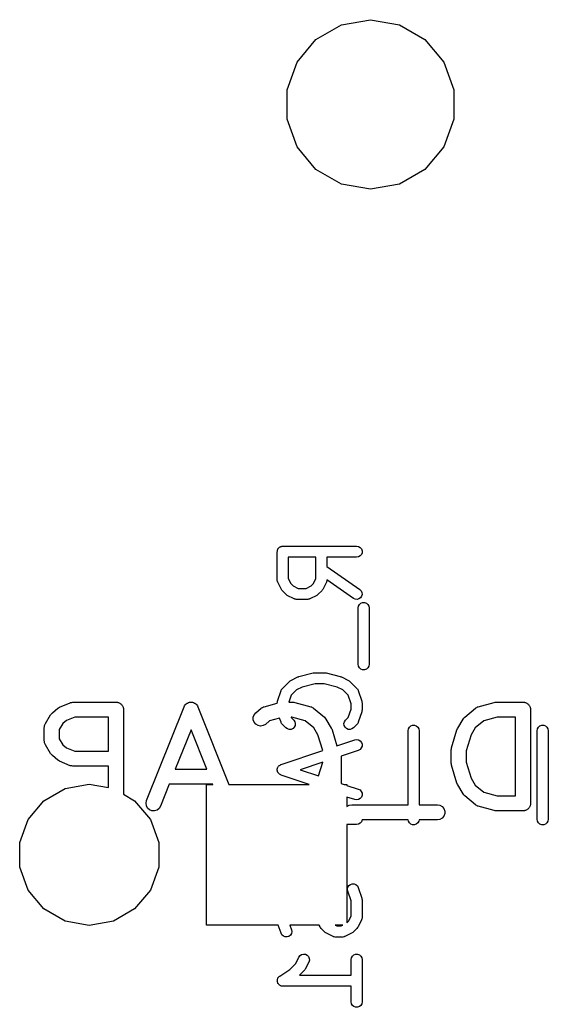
# Model space of a CAD drawing. Extents: x 17 to 274, y -105 to -6.
# Drawn here: x 266.79 to 273.95, y -105.14 to -91.77 of the extents above; entities that cross this region are included whole.
import ezdxf

# ---------------------------------------------------------------- set-up
doc = ezdxf.new("R2010")
doc.units = 0
doc.header["$MEASUREMENT"] = 0
doc.layers.add('BLACK', color=7, linetype='CONTINUOUS')

msp = doc.modelspace()

# ---------------------------------------------------------------- linework, layer by layer
at = {"layer": 'Black'}
for p, q in [((270.802, -92.0411), (271.148, -91.8418)), ((271.148, -91.8418), (271.54, -91.7726)), ((271.54, -91.7726), (271.932, -91.8418)), ((271.932, -91.8418), (272.278, -92.0411)), ((270.546, -92.3463), (270.802, -92.0411)), ((272.278, -92.0411), (272.534, -92.3463)), ((270.41, -92.7208), (270.546, -92.3463)), ((272.534, -92.3463), (272.67, -92.7208)), ((270.41, -93.1192), (270.41, -92.7208)), ((272.67, -92.7208), (272.67, -93.1192)), ((270.546, -93.4937), (270.41, -93.1192)), ((272.67, -93.1192), (272.534, -93.4937)), ((270.802, -93.7989), (270.546, -93.4937)), ((272.534, -93.4937), (272.278, -93.7989)), ((271.148, -93.9982), (270.802, -93.7989)), ((272.278, -93.7989), (271.932, -93.9982)), ((271.54, -94.0674), (271.148, -93.9982)), ((271.932, -93.9982), (271.54, -94.0674)), ((270.281, -98.957), (270.282, -98.9505)), ((270.282, -98.9505), (270.285, -98.9449)), ((270.285, -98.9449), (270.287, -98.9387)), ((270.287, -98.9387), (270.292, -98.9337)), ((270.292, -98.9337), (270.295, -98.928)), ((270.295, -98.928), (270.3, -98.9238)), ((270.3, -98.9238), (270.304, -98.9187)), ((270.304, -98.9187), (270.31, -98.9155)), ((270.31, -98.9155), (270.315, -98.9112)), ((270.315, -98.9112), (270.321, -98.909)), ((270.321, -98.909), (270.327, -98.9057)), ((270.327, -98.9057), (270.333, -98.9046)), ((270.333, -98.9046), (270.339, -98.9023)), ((270.339, -98.9023), (270.346, -98.9023)), ((270.346, -98.9023), (270.352, -98.9012)), ((270.352, -98.9012), (271.352, -98.9012)), ((271.352, -98.9012), (271.378, -98.9057)), ((271.378, -98.9057), (271.401, -98.9187)), ((271.401, -98.9187), (271.417, -98.9387)), ((271.417, -98.9387), (271.426, -98.9632)), ((270.277, -98.9762), (270.279, -98.9697)), ((270.277, -99.3571), (270.277, -98.9762)), ((270.279, -98.9632), (270.281, -98.957)), ((270.279, -98.9697), (270.279, -98.9632)), ((270.427, -99.0512), (270.427, -99.3394)), ((270.801, -99.0512), (270.427, -99.0512)), ((270.801, -99.3394), (270.801, -99.0512)), ((271.352, -99.0512), (270.951, -99.0512)), ((270.951, -99.0512), (270.951, -99.1752)), ((271.378, -99.0467), (271.352, -99.0512)), ((271.401, -99.0336), (271.378, -99.0467)), ((271.417, -99.0137), (271.401, -99.0336)), ((271.426, -98.9892), (271.417, -99.0137)), ((271.426, -98.9632), (271.426, -98.9892)), ((270.951, -99.1752), (271.395, -99.4862)), ((270.427, -99.3394), (270.462, -99.408)), ((270.767, -99.408), (270.801, -99.3394)), ((270.278, -99.3614), (270.277, -99.3571)), ((270.278, -99.3657), (270.278, -99.3614)), ((270.28, -99.3741), (270.278, -99.3657)), ((270.282, -99.3828), (270.28, -99.3741)), ((270.284, -99.3865), (270.282, -99.3828)), ((270.285, -99.3907), (270.284, -99.3865)), ((270.333, -99.4859), (270.285, -99.3907)), ((270.34, -99.4956), (270.333, -99.4859)), ((270.462, -99.408), (270.492, -99.4384)), ((270.492, -99.4384), (270.561, -99.4726)), ((270.561, -99.4726), (270.668, -99.4726)), ((270.668, -99.4726), (270.737, -99.4384)), ((270.737, -99.4384), (270.767, -99.408)), ((270.896, -99.4859), (270.888, -99.4956)), ((270.943, -99.3907), (270.896, -99.4859)), ((270.945, -99.3865), (270.943, -99.3907)), ((270.947, -99.3828), (270.945, -99.3865)), ((270.948, -99.3741), (270.947, -99.3828)), ((270.951, -99.3657), (270.948, -99.3741)), ((270.951, -99.3582), (270.95, -99.3614)), ((270.95, -99.3614), (270.951, -99.3657)), ((271.309, -99.6091), (270.951, -99.3582)), ((271.395, -99.4862), (271.414, -99.5046)), ((270.347, -99.5054), (270.34, -99.4956)), ((270.395, -99.553), (270.347, -99.5054)), ((270.404, -99.5599), (270.395, -99.553)), ((270.414, -99.5671), (270.404, -99.5599)), ((270.509, -99.6147), (270.414, -99.5671)), ((270.513, -99.6159), (270.509, -99.6147)), ((270.517, -99.6181), (270.513, -99.6159)), ((270.526, -99.6196), (270.517, -99.6181)), ((270.534, -99.6221), (270.526, -99.6196)), ((270.539, -99.6219), (270.534, -99.6221)), ((270.543, -99.6226), (270.539, -99.6219)), ((270.686, -99.6226), (270.543, -99.6226)), ((270.69, -99.6219), (270.686, -99.6226)), ((270.694, -99.6221), (270.69, -99.6219)), ((270.703, -99.6196), (270.694, -99.6221)), ((270.711, -99.6181), (270.703, -99.6196)), ((270.715, -99.6159), (270.711, -99.6181)), ((270.719, -99.6147), (270.715, -99.6159)), ((270.814, -99.5671), (270.719, -99.6147)), ((270.824, -99.5599), (270.814, -99.5671)), ((270.834, -99.553), (270.824, -99.5599)), ((270.882, -99.5054), (270.834, -99.553)), ((270.888, -99.4956), (270.882, -99.5054)), ((271.333, -99.6201), (271.309, -99.6091)), ((271.359, -99.6223), (271.333, -99.6201)), ((271.384, -99.6156), (271.359, -99.6223)), ((271.405, -99.6006), (271.384, -99.6156)), ((271.42, -99.5793), (271.405, -99.6006)), ((271.414, -99.5046), (271.425, -99.5282)), ((271.427, -99.5541), (271.42, -99.5793)), ((271.425, -99.5282), (271.427, -99.5541)), ((271.373, -99.7381), (271.377, -99.7124)), ((271.373, -100.5), (271.373, -99.7381)), ((271.377, -99.7124), (271.39, -99.6899)), ((271.39, -99.6899), (271.41, -99.6731)), ((271.41, -99.6731), (271.435, -99.6642)), ((271.435, -99.6642), (271.461, -99.6642)), ((271.461, -99.6642), (271.485, -99.6731)), ((271.485, -99.6731), (271.505, -99.6899)), ((271.505, -99.6899), (271.518, -99.7124)), ((271.518, -99.7124), (271.523, -99.7381)), ((271.523, -99.7381), (271.523, -100.5)), ((271.377, -100.526), (271.373, -100.5)), ((271.39, -100.548), (271.377, -100.526)), ((271.41, -100.565), (271.39, -100.548)), ((271.505, -100.548), (271.485, -100.565)), ((271.518, -100.526), (271.505, -100.548)), ((271.523, -100.5), (271.518, -100.526)), ((270.462, -100.719), (270.557, -100.671)), ((270.557, -100.671), (270.565, -100.669)), ((270.565, -100.669), (270.572, -100.665)), ((270.572, -100.665), (270.763, -100.618)), ((270.763, -100.618), (270.772, -100.617)), ((270.772, -100.617), (270.781, -100.615)), ((270.781, -100.615), (270.924, -100.615)), ((270.924, -100.615), (270.933, -100.617)), ((270.933, -100.617), (270.942, -100.618)), ((270.942, -100.618), (271.132, -100.665)), ((271.132, -100.665), (271.14, -100.669)), ((271.14, -100.669), (271.148, -100.671)), ((271.148, -100.671), (271.243, -100.719)), ((271.435, -100.574), (271.41, -100.565)), ((271.461, -100.574), (271.435, -100.574)), ((271.485, -100.565), (271.461, -100.574)), ((270.347, -100.828), (270.442, -100.733)), ((270.442, -100.733), (270.452, -100.726)), ((270.452, -100.726), (270.462, -100.719)), ((270.617, -100.809), (270.54, -100.847)), ((270.79, -100.765), (270.617, -100.809)), ((270.915, -100.765), (270.79, -100.765)), ((271.088, -100.809), (270.915, -100.765)), ((271.165, -100.847), (271.088, -100.809)), ((271.243, -100.719), (271.253, -100.726)), ((271.253, -100.726), (271.263, -100.733)), ((271.263, -100.733), (271.358, -100.828)), ((270.281, -101), (270.329, -100.857)), ((270.329, -100.857), (270.331, -100.853)), ((270.331, -100.853), (270.332, -100.849)), ((270.332, -100.849), (270.337, -100.842)), ((270.337, -100.842), (270.341, -100.834)), ((270.341, -100.834), (270.344, -100.831)), ((270.344, -100.831), (270.347, -100.828)), ((270.466, -100.921), (270.435, -101.013)), ((270.54, -100.847), (270.466, -100.921)), ((271.239, -100.921), (271.165, -100.847)), ((271.277, -101.036), (271.239, -100.921)), ((271.358, -100.828), (271.36, -100.831)), ((271.36, -100.831), (271.364, -100.834)), ((271.364, -100.834), (271.368, -100.842)), ((271.368, -100.842), (271.373, -100.849)), ((271.373, -100.849), (271.374, -100.853)), ((271.374, -100.853), (271.376, -100.857)), ((271.376, -100.857), (271.424, -101)), ((267.302, -101.097), (267.315, -101.089)), ((267.315, -101.089), (267.328, -101.081)), ((267.328, -101.081), (267.473, -101.021)), ((267.473, -101.021), (267.475, -101.02)), ((267.475, -101.02), (267.478, -101.019)), ((267.478, -101.019), (267.493, -101.016)), ((267.493, -101.016), (267.508, -101.013)), ((267.508, -101.013), (267.51, -101.013)), ((267.51, -101.013), (267.512, -101.013)), ((267.512, -101.013), (268.093, -101.013)), ((268.093, -101.013), (268.102, -101.014)), ((268.102, -101.014), (268.111, -101.014)), ((268.111, -101.014), (268.119, -101.018)), ((268.119, -101.018), (268.128, -101.019)), ((268.128, -101.019), (268.135, -101.023)), ((268.135, -101.023), (268.144, -101.027)), ((268.144, -101.027), (268.15, -101.032)), ((268.15, -101.032), (268.158, -101.037)), ((268.158, -101.037), (268.164, -101.044)), ((268.164, -101.044), (268.171, -101.049)), ((268.171, -101.049), (268.175, -101.057)), ((268.175, -101.057), (268.181, -101.064)), ((268.181, -101.064), (268.184, -101.072)), ((268.184, -101.072), (268.188, -101.08)), ((268.188, -101.08), (268.19, -101.089)), ((268.19, -101.089), (268.193, -101.097)), ((268.507, -102.347), (269.015, -101.077)), ((269.015, -101.077), (269.022, -101.064)), ((269.022, -101.064), (269.029, -101.052)), ((269.029, -101.052), (269.031, -101.05)), ((269.031, -101.05), (269.033, -101.047)), ((269.033, -101.047), (269.045, -101.038)), ((269.045, -101.038), (269.055, -101.028)), ((269.055, -101.028), (269.058, -101.027)), ((269.058, -101.027), (269.061, -101.025)), ((269.061, -101.025), (269.075, -101.02)), ((269.075, -101.02), (269.088, -101.015)), ((269.088, -101.015), (269.091, -101.015)), ((269.091, -101.015), (269.094, -101.014)), ((269.094, -101.014), (269.109, -101.014)), ((269.109, -101.014), (269.123, -101.014)), ((269.123, -101.014), (269.126, -101.015)), ((269.126, -101.015), (269.13, -101.015)), ((269.13, -101.015), (269.143, -101.02)), ((269.143, -101.02), (269.157, -101.025)), ((269.157, -101.025), (269.159, -101.027)), ((269.159, -101.027), (269.162, -101.028)), ((269.162, -101.028), (269.173, -101.038)), ((269.173, -101.038), (269.185, -101.047)), ((269.185, -101.047), (269.186, -101.05)), ((269.186, -101.05), (269.189, -101.052)), ((269.189, -101.052), (269.196, -101.064)), ((269.196, -101.064), (269.203, -101.077)), ((269.203, -101.077), (269.623, -102.127)), ((270.06, -101.097), (270.063, -101.095)), ((270.063, -101.095), (270.066, -101.092)), ((270.066, -101.092), (270.078, -101.086)), ((270.078, -101.086), (270.09, -101.079)), ((270.09, -101.079), (270.094, -101.079)), ((270.094, -101.079), (270.098, -101.077)), ((270.098, -101.077), (270.277, -101.027)), ((270.277, -101.024), (270.279, -101.012)), ((270.277, -101.027), (270.277, -101.024)), ((270.279, -101.012), (270.281, -101)), ((270.435, -101.013), (270.488, -101.013)), ((270.488, -101.013), (270.501, -101.015)), ((270.501, -101.015), (270.515, -101.017)), ((270.515, -101.017), (270.733, -101.077)), ((270.733, -101.077), (270.736, -101.079)), ((270.736, -101.079), (270.74, -101.079)), ((270.74, -101.079), (270.752, -101.086)), ((270.752, -101.086), (270.764, -101.092)), ((270.764, -101.092), (270.767, -101.095)), ((270.767, -101.095), (270.77, -101.097)), ((271.277, -101.107), (271.277, -101.036)), ((271.424, -101), (271.425, -101.012)), ((271.425, -101.012), (271.427, -101.024)), ((271.427, -101.024), (271.427, -101.119)), ((272.963, -101.097), (272.966, -101.095)), ((272.966, -101.095), (272.969, -101.092)), ((272.969, -101.092), (272.981, -101.086)), ((272.981, -101.086), (272.993, -101.079)), ((272.993, -101.079), (272.997, -101.079)), ((272.997, -101.079), (273.001, -101.077)), ((273.001, -101.077), (273.218, -101.017)), ((273.218, -101.017), (273.232, -101.015)), ((273.232, -101.015), (273.245, -101.013)), ((273.245, -101.013), (273.608, -101.013)), ((273.608, -101.013), (273.617, -101.014)), ((273.617, -101.014), (273.626, -101.014)), ((273.626, -101.014), (273.634, -101.018)), ((273.634, -101.018), (273.643, -101.019)), ((273.643, -101.019), (273.651, -101.023)), ((273.651, -101.023), (273.659, -101.027)), ((273.659, -101.027), (273.666, -101.032)), ((273.666, -101.032), (273.674, -101.037)), ((273.674, -101.037), (273.679, -101.044)), ((273.679, -101.044), (273.686, -101.049)), ((273.686, -101.049), (273.691, -101.057)), ((273.691, -101.057), (273.696, -101.064)), ((273.696, -101.064), (273.699, -101.072)), ((273.699, -101.072), (273.704, -101.08)), ((273.704, -101.08), (273.705, -101.089)), ((273.705, -101.089), (273.708, -101.097)), ((267.135, -101.304), (267.207, -101.183)), ((267.207, -101.183), (267.219, -101.17)), ((267.219, -101.17), (267.23, -101.157)), ((267.23, -101.157), (267.302, -101.097)), ((267.533, -101.216), (267.42, -101.263)), ((267.991, -101.216), (267.533, -101.216)), ((267.991, -101.678), (267.991, -101.216)), ((268.193, -101.097), (268.193, -101.106)), ((268.193, -101.106), (268.194, -101.115)), ((268.194, -101.115), (268.194, -102.261)), ((269.952, -101.217), (269.964, -101.184)), ((269.952, -101.253), (269.952, -101.217)), ((269.964, -101.184), (269.987, -101.157)), ((269.987, -101.157), (270.06, -101.097)), ((270.31, -101.229), (270.173, -101.267)), ((270.329, -101.286), (270.31, -101.229)), ((270.474, -101.216), (270.464, -101.216)), ((270.464, -101.216), (270.466, -101.221)), ((270.466, -101.221), (270.501, -101.256)), ((270.657, -101.267), (270.474, -101.216)), ((270.77, -101.097), (270.916, -101.218)), ((270.916, -101.218), (270.927, -101.231)), ((271.204, -101.256), (271.239, -101.221)), ((271.239, -101.221), (271.277, -101.107)), ((271.424, -101.143), (271.376, -101.286)), ((271.425, -101.131), (271.424, -101.143)), ((271.427, -101.119), (271.425, -101.131)), ((272.807, -101.231), (272.818, -101.218)), ((272.818, -101.218), (272.963, -101.097)), ((273.259, -101.216), (273.076, -101.267)), ((273.507, -101.216), (273.259, -101.216)), ((273.507, -102.283), (273.507, -101.216)), ((273.708, -101.097), (273.708, -101.106)), ((273.708, -101.106), (273.71, -101.115)), ((273.71, -101.115), (273.71, -102.385)), ((267.12, -101.356), (267.122, -101.347)), ((267.12, -101.538), (267.12, -101.356)), ((267.122, -101.337), (267.125, -101.33)), ((267.122, -101.347), (267.122, -101.337)), ((267.125, -101.33), (267.127, -101.322)), ((267.127, -101.322), (267.131, -101.313)), ((267.131, -101.313), (267.135, -101.304)), ((267.373, -101.303), (267.324, -101.385)), ((267.42, -101.263), (267.373, -101.303)), ((269.964, -101.286), (269.952, -101.253)), ((269.987, -101.313), (269.964, -101.286)), ((270.017, -101.331), (269.987, -101.313)), ((270.052, -101.337), (270.017, -101.331)), ((270.087, -101.331), (270.052, -101.337)), ((270.117, -101.314), (270.087, -101.331)), ((270.173, -101.267), (270.117, -101.314)), ((270.331, -101.289), (270.329, -101.286)), ((270.332, -101.294), (270.331, -101.289)), ((270.337, -101.301), (270.332, -101.294)), ((270.341, -101.309), (270.337, -101.301)), ((270.344, -101.311), (270.341, -101.309)), ((270.347, -101.315), (270.344, -101.311)), ((270.395, -101.363), (270.347, -101.315)), ((270.509, -101.353), (270.491, -101.371)), ((270.501, -101.256), (270.516, -101.278)), ((270.52, -101.329), (270.509, -101.353)), ((270.516, -101.278), (270.522, -101.303)), ((270.522, -101.303), (270.52, -101.329)), ((270.772, -101.363), (270.657, -101.267)), ((270.927, -101.231), (270.938, -101.244)), ((270.938, -101.244), (271.01, -101.365)), ((271.182, -101.303), (271.189, -101.278)), ((271.185, -101.329), (271.182, -101.303)), ((271.196, -101.353), (271.185, -101.329)), ((271.189, -101.278), (271.204, -101.256)), ((271.214, -101.371), (271.196, -101.353)), ((271.358, -101.315), (271.31, -101.363)), ((271.36, -101.311), (271.358, -101.315)), ((271.364, -101.309), (271.36, -101.311)), ((271.368, -101.301), (271.364, -101.309)), ((271.373, -101.294), (271.368, -101.301)), ((271.374, -101.289), (271.373, -101.294)), ((271.376, -101.286), (271.374, -101.289)), ((272.055, -101.374), (272.068, -101.352)), ((272.068, -101.352), (272.087, -101.335)), ((272.087, -101.335), (272.112, -101.326)), ((272.112, -101.326), (272.138, -101.326)), ((272.138, -101.326), (272.162, -101.335)), ((272.162, -101.335), (272.182, -101.352)), ((272.182, -101.352), (272.195, -101.374)), ((272.723, -101.365), (272.795, -101.244)), ((272.795, -101.244), (272.807, -101.231)), ((273.076, -101.267), (272.961, -101.363)), ((273.805, -101.374), (273.818, -101.352)), ((273.818, -101.352), (273.837, -101.335)), ((273.837, -101.335), (273.862, -101.326)), ((273.862, -101.326), (273.888, -101.326)), ((273.888, -101.326), (273.912, -101.335)), ((273.912, -101.335), (273.932, -101.352)), ((273.932, -101.352), (273.945, -101.374)), ((267.324, -101.385), (267.324, -101.51)), ((269.109, -101.388), (268.896, -101.92)), ((269.322, -101.92), (269.109, -101.388)), ((270.416, -101.377), (270.395, -101.363)), ((270.441, -101.384), (270.416, -101.377)), ((270.467, -101.382), (270.441, -101.384)), ((270.491, -101.371), (270.467, -101.382)), ((270.829, -101.458), (270.772, -101.363)), ((270.893, -101.669), (270.829, -101.458)), ((271.01, -101.365), (271.015, -101.376)), ((271.015, -101.376), (271.02, -101.388)), ((271.02, -101.388), (271.086, -101.605)), ((271.238, -101.382), (271.214, -101.371)), ((271.264, -101.384), (271.238, -101.382)), ((271.289, -101.377), (271.264, -101.384)), ((271.31, -101.363), (271.289, -101.377)), ((272.05, -101.4), (272.055, -101.374)), ((272.05, -102.404), (272.05, -101.4)), ((272.195, -101.374), (272.2, -101.4)), ((272.2, -101.4), (272.2, -102.404)), ((272.64, -101.63), (272.713, -101.388)), ((272.713, -101.388), (272.718, -101.376)), ((272.718, -101.376), (272.723, -101.365)), ((272.904, -101.458), (272.839, -101.674)), ((272.961, -101.363), (272.904, -101.458)), ((273.8, -101.4), (273.805, -101.374)), ((273.8, -102.6), (273.8, -101.4)), ((273.945, -101.374), (273.95, -101.4)), ((273.95, -101.4), (273.95, -102.6)), ((267.122, -101.547), (267.12, -101.538)), ((267.122, -101.557), (267.122, -101.547)), ((267.125, -101.565), (267.122, -101.557)), ((267.127, -101.573), (267.125, -101.565)), ((267.131, -101.581), (267.127, -101.573)), ((267.135, -101.59), (267.131, -101.581)), ((267.207, -101.711), (267.135, -101.59)), ((267.324, -101.51), (267.373, -101.592)), ((267.373, -101.592), (267.42, -101.631)), ((271.086, -101.605), (271.329, -101.524)), ((271.329, -101.524), (271.354, -101.52)), ((271.354, -101.52), (271.38, -101.525)), ((271.38, -101.525), (271.402, -101.539)), ((271.402, -101.539), (271.418, -101.56)), ((271.426, -101.61), (271.416, -101.634)), ((271.418, -101.56), (271.427, -101.584)), ((271.427, -101.584), (271.426, -101.61)), ((272.638, -101.644), (272.64, -101.63)), ((267.219, -101.724), (267.207, -101.711)), ((267.23, -101.737), (267.219, -101.724)), ((267.302, -101.797), (267.23, -101.737)), ((267.42, -101.631), (267.533, -101.678)), ((267.533, -101.678), (267.991, -101.678)), ((270.329, -101.857), (270.893, -101.669)), ((271.376, -101.666), (271.142, -101.745)), ((271.142, -101.745), (271.142, -102.113)), ((271.399, -101.654), (271.376, -101.666)), ((271.416, -101.634), (271.399, -101.654)), ((272.636, -101.659), (272.638, -101.644)), ((272.636, -101.84), (272.636, -101.659)), ((272.839, -101.674), (272.839, -101.825)), ((267.315, -101.805), (267.302, -101.797)), ((267.328, -101.813), (267.315, -101.805)), ((267.473, -101.874), (267.328, -101.813)), ((267.475, -101.874), (267.473, -101.874)), ((267.478, -101.875), (267.475, -101.874)), ((267.493, -101.878), (267.478, -101.875)), ((267.508, -101.881), (267.493, -101.878)), ((267.51, -101.881), (267.508, -101.881)), ((267.512, -101.881), (267.51, -101.881)), ((267.991, -101.881), (267.512, -101.881)), ((267.991, -102.17), (267.991, -101.881)), ((270.283, -101.903), (270.286, -101.893)), ((270.286, -101.893), (270.288, -101.891)), ((270.288, -101.889), (270.296, -101.881)), ((270.288, -101.891), (270.288, -101.889)), ((270.296, -101.881), (270.303, -101.872)), ((270.303, -101.872), (270.304, -101.871)), ((270.304, -101.871), (270.306, -101.87)), ((270.306, -101.87), (270.315, -101.865)), ((270.315, -101.865), (270.325, -101.859)), ((270.325, -101.859), (270.327, -101.858)), ((270.327, -101.858), (270.329, -101.857)), ((270.894, -101.827), (270.59, -101.929)), ((270.838, -102.011), (270.894, -101.827)), ((272.638, -101.855), (272.636, -101.84)), ((272.64, -101.869), (272.638, -101.855)), ((272.713, -102.111), (272.64, -101.869)), ((272.839, -101.825), (272.904, -102.041)), ((268.896, -101.92), (269.322, -101.92)), ((270.278, -101.918), (270.279, -101.916)), ((270.278, -101.929), (270.278, -101.918)), ((270.278, -101.94), (270.278, -101.929)), ((270.279, -101.942), (270.278, -101.94)), ((270.279, -101.914), (270.283, -101.903)), ((270.279, -101.916), (270.279, -101.914)), ((270.279, -101.944), (270.279, -101.942)), ((270.283, -101.954), (270.279, -101.944)), ((270.286, -101.964), (270.283, -101.954)), ((270.288, -101.966), (270.286, -101.964)), ((270.288, -101.968), (270.288, -101.966)), ((270.296, -101.976), (270.288, -101.968)), ((270.303, -101.985), (270.296, -101.976)), ((270.304, -101.986), (270.303, -101.985)), ((270.306, -101.987), (270.304, -101.986)), ((270.315, -101.993), (270.306, -101.987)), ((270.325, -101.998), (270.315, -101.993)), ((270.327, -101.999), (270.325, -101.998)), ((270.329, -102), (270.327, -101.999)), ((270.712, -102.127), (270.329, -102)), ((270.59, -101.929), (270.838, -102.011)), ((267.403, -102.182), (267.73, -102.124)), ((267.73, -102.124), (267.991, -102.17)), ((268.815, -102.123), (268.695, -102.422)), ((269.403, -102.123), (268.815, -102.123)), ((269.317, -104.032), (269.317, -102.127)), ((269.317, -102.127), (269.405, -102.127)), ((269.405, -102.127), (269.403, -102.123)), ((269.623, -102.127), (270.712, -102.127)), ((271.142, -102.113), (271.186, -102.127)), ((271.186, -102.127), (271.222, -102.127)), ((271.222, -102.127), (271.222, -102.14)), ((271.222, -102.14), (271.376, -102.191)), ((272.718, -102.123), (272.713, -102.111)), ((272.723, -102.134), (272.718, -102.123)), ((272.795, -102.255), (272.723, -102.134)), ((272.904, -102.041), (272.961, -102.136)), ((272.961, -102.136), (273.076, -102.232)), ((267.115, -102.348), (267.403, -102.182)), ((268.194, -102.261), (268.345, -102.348)), ((271.329, -102.333), (271.222, -102.298)), ((271.222, -102.298), (271.222, -102.427)), ((271.376, -102.191), (271.399, -102.203)), ((271.399, -102.203), (271.416, -102.223)), ((271.418, -102.298), (271.402, -102.318)), ((271.416, -102.223), (271.426, -102.247)), ((271.427, -102.273), (271.418, -102.298)), ((271.426, -102.247), (271.427, -102.273)), ((272.807, -102.268), (272.795, -102.255)), ((272.818, -102.281), (272.807, -102.268)), ((272.963, -102.402), (272.818, -102.281)), ((273.076, -102.232), (273.259, -102.283)), ((273.259, -102.283), (273.507, -102.283)), ((266.902, -102.602), (267.115, -102.348)), ((268.345, -102.348), (268.558, -102.602)), ((268.499, -102.381), (268.507, -102.347)), ((268.504, -102.416), (268.499, -102.381)), ((268.521, -102.447), (268.504, -102.416)), ((268.695, -102.422), (268.677, -102.452)), ((271.222, -102.427), (271.251, -102.41)), ((271.251, -102.41), (271.286, -102.404)), ((271.286, -102.404), (272.05, -102.404)), ((271.354, -102.337), (271.329, -102.333)), ((271.38, -102.332), (271.354, -102.337)), ((271.402, -102.318), (271.38, -102.332)), ((272.2, -102.404), (272.447, -102.404)), ((272.447, -102.404), (272.482, -102.41)), ((272.482, -102.41), (272.512, -102.428)), ((272.512, -102.428), (272.535, -102.455)), ((272.966, -102.404), (272.963, -102.402)), ((272.969, -102.407), (272.966, -102.404)), ((272.981, -102.413), (272.969, -102.407)), ((272.993, -102.42), (272.981, -102.413)), ((272.997, -102.42), (272.993, -102.42)), ((273.001, -102.422), (272.997, -102.42)), ((273.218, -102.482), (273.001, -102.422)), ((273.699, -102.427), (273.696, -102.435)), ((273.704, -102.419), (273.699, -102.427)), ((273.705, -102.411), (273.704, -102.419)), ((273.708, -102.402), (273.705, -102.411)), ((273.71, -102.385), (273.708, -102.393)), ((273.708, -102.393), (273.708, -102.402)), ((268.547, -102.471), (268.521, -102.447)), ((268.58, -102.484), (268.547, -102.471)), ((268.615, -102.485), (268.58, -102.484)), ((268.649, -102.474), (268.615, -102.485)), ((268.677, -102.452), (268.649, -102.474)), ((272.535, -102.556), (272.512, -102.583)), ((272.535, -102.455), (272.547, -102.488)), ((272.547, -102.523), (272.535, -102.556)), ((272.547, -102.488), (272.547, -102.523)), ((273.232, -102.484), (273.218, -102.482)), ((273.245, -102.486), (273.232, -102.484)), ((273.608, -102.486), (273.245, -102.486)), ((273.617, -102.485), (273.608, -102.486)), ((273.626, -102.485), (273.617, -102.485)), ((273.634, -102.482), (273.626, -102.485)), ((273.643, -102.48), (273.634, -102.482)), ((273.651, -102.476), (273.643, -102.48)), ((273.659, -102.473), (273.651, -102.476)), ((273.666, -102.467), (273.659, -102.473)), ((273.674, -102.462), (273.666, -102.467)), ((273.679, -102.456), (273.674, -102.462)), ((273.686, -102.45), (273.679, -102.456)), ((273.691, -102.442), (273.686, -102.45)), ((273.696, -102.435), (273.691, -102.442)), ((266.788, -102.914), (266.902, -102.602)), ((268.558, -102.602), (268.672, -102.914)), ((271.352, -102.67), (271.222, -102.67)), ((271.222, -102.67), (271.222, -104)), ((271.378, -102.666), (271.352, -102.67)), ((271.401, -102.653), (271.378, -102.666)), ((271.417, -102.633), (271.401, -102.653)), ((271.426, -102.608), (271.417, -102.633)), ((272.051, -102.607), (271.426, -102.607)), ((271.426, -102.607), (271.426, -102.608)), ((272.055, -102.626), (272.051, -102.607)), ((272.068, -102.648), (272.055, -102.626)), ((272.087, -102.665), (272.068, -102.648)), ((272.112, -102.674), (272.087, -102.665)), ((272.138, -102.674), (272.112, -102.674)), ((272.162, -102.665), (272.138, -102.674)), ((272.182, -102.648), (272.162, -102.665)), ((272.195, -102.626), (272.182, -102.648)), ((272.199, -102.607), (272.195, -102.626)), ((272.447, -102.607), (272.199, -102.607)), ((272.482, -102.601), (272.447, -102.607)), ((272.512, -102.583), (272.482, -102.601)), ((273.805, -102.626), (273.8, -102.6)), ((273.818, -102.648), (273.805, -102.626)), ((273.837, -102.665), (273.818, -102.648)), ((273.862, -102.674), (273.837, -102.665)), ((273.888, -102.674), (273.862, -102.674)), ((273.912, -102.665), (273.888, -102.674)), ((273.932, -102.648), (273.912, -102.665)), ((273.945, -102.626), (273.932, -102.648)), ((273.95, -102.6), (273.945, -102.626)), ((266.788, -103.246), (266.788, -102.914)), ((268.672, -102.914), (268.672, -103.246)), ((266.902, -103.558), (266.788, -103.246)), ((268.672, -103.246), (268.558, -103.558)), ((271.235, -103.52), (271.249, -103.498)), ((271.249, -103.498), (271.269, -103.482)), ((271.269, -103.482), (271.294, -103.473)), ((271.294, -103.473), (271.32, -103.474)), ((271.32, -103.474), (271.344, -103.484)), ((271.344, -103.484), (271.364, -103.501)), ((271.364, -103.501), (271.376, -103.524)), ((267.115, -103.812), (266.902, -103.558)), ((268.558, -103.558), (268.345, -103.812)), ((271.23, -103.546), (271.235, -103.52)), ((271.234, -103.571), (271.23, -103.546)), ((271.277, -103.703), (271.234, -103.571)), ((271.376, -103.524), (271.424, -103.667)), ((271.277, -103.911), (271.277, -103.703)), ((271.424, -103.667), (271.425, -103.679)), ((271.425, -103.679), (271.427, -103.69)), ((271.427, -103.69), (271.427, -103.929)), ((267.403, -103.978), (267.115, -103.812)), ((268.345, -103.812), (268.057, -103.978)), ((267.73, -104.036), (267.403, -103.978)), ((268.057, -103.978), (267.73, -104.036)), ((270.292, -104.032), (269.317, -104.032)), ((270.329, -104.143), (270.292, -104.032)), ((270.844, -104.032), (270.45, -104.032)), ((270.45, -104.032), (270.471, -104.095)), ((270.857, -104.057), (270.844, -104.032)), ((271.061, -104.032), (271.084, -104.044)), ((271.167, -104.032), (271.061, -104.032)), ((271.144, -104.044), (271.167, -104.032)), ((271.222, -104), (271.243, -103.979)), ((271.243, -103.979), (271.277, -103.911)), ((271.419, -103.962), (271.372, -104.057)), ((271.421, -103.958), (271.419, -103.962)), ((271.423, -103.954), (271.421, -103.958)), ((271.424, -103.946), (271.423, -103.954)), ((271.427, -103.937), (271.424, -103.946)), ((271.427, -103.929), (271.427, -103.933)), ((271.427, -103.933), (271.427, -103.937)), ((270.341, -104.166), (270.329, -104.143)), ((270.361, -104.183), (270.341, -104.166)), ((270.456, -104.169), (270.436, -104.185)), ((270.47, -104.147), (270.456, -104.169)), ((270.475, -104.121), (270.47, -104.147)), ((270.471, -104.095), (270.475, -104.121)), ((270.864, -104.067), (270.857, -104.057)), ((270.871, -104.077), (270.864, -104.067)), ((270.918, -104.124), (270.871, -104.077)), ((270.928, -104.131), (270.918, -104.124)), ((270.938, -104.139), (270.928, -104.131)), ((271.033, -104.186), (270.938, -104.139)), ((271.084, -104.044), (271.144, -104.044)), ((271.291, -104.139), (271.195, -104.186)), ((271.3, -104.131), (271.291, -104.139)), ((271.31, -104.124), (271.3, -104.131)), ((271.358, -104.077), (271.31, -104.124)), ((271.365, -104.067), (271.358, -104.077)), ((271.372, -104.057), (271.365, -104.067)), ((270.385, -104.193), (270.361, -104.183)), ((270.411, -104.193), (270.385, -104.193)), ((270.436, -104.185), (270.411, -104.193)), ((271.037, -104.187), (271.033, -104.186)), ((271.041, -104.19), (271.037, -104.187)), ((271.05, -104.191), (271.041, -104.19)), ((271.058, -104.194), (271.05, -104.191)), ((271.062, -104.193), (271.058, -104.194)), ((271.067, -104.194), (271.062, -104.193)), ((271.162, -104.194), (271.067, -104.194)), ((271.166, -104.193), (271.162, -104.194)), ((271.17, -104.194), (271.166, -104.193)), ((271.179, -104.191), (271.17, -104.194)), ((271.188, -104.19), (271.179, -104.191)), ((271.191, -104.187), (271.188, -104.19)), ((271.195, -104.186), (271.191, -104.187)), ((270.587, -104.446), (270.608, -104.431)), ((270.608, -104.431), (270.634, -104.425)), ((270.634, -104.425), (270.659, -104.428)), ((270.659, -104.428), (270.683, -104.44)), ((271.295, -104.452), (271.315, -104.435)), ((271.315, -104.435), (271.339, -104.426)), ((271.339, -104.426), (271.365, -104.426)), ((271.365, -104.426), (271.39, -104.435)), ((271.39, -104.435), (271.41, -104.452)), ((270.447, -104.632), (270.529, -104.551)), ((270.529, -104.551), (270.571, -104.466)), ((270.571, -104.466), (270.587, -104.446)), ((270.705, -104.534), (270.658, -104.629)), ((270.683, -104.44), (270.701, -104.459)), ((270.701, -104.459), (270.711, -104.483)), ((270.713, -104.509), (270.705, -104.534)), ((270.711, -104.483), (270.713, -104.509)), ((271.277, -104.5), (271.282, -104.474)), ((271.277, -104.711), (271.277, -104.5)), ((271.282, -104.474), (271.295, -104.452)), ((271.41, -104.452), (271.423, -104.474)), ((271.423, -104.474), (271.427, -104.5)), ((271.427, -104.5), (271.427, -105.071)), ((270.311, -104.723), (270.447, -104.632)), ((270.644, -104.648), (270.581, -104.711)), ((270.65, -104.638), (270.644, -104.648)), ((270.658, -104.629), (270.65, -104.638)), ((270.278, -104.791), (270.279, -104.782)), ((270.279, -104.795), (270.278, -104.791)), ((270.279, -104.773), (270.28, -104.769)), ((270.279, -104.782), (270.279, -104.773)), ((270.279, -104.799), (270.279, -104.795)), ((270.282, -104.807), (270.279, -104.799)), ((270.28, -104.765), (270.284, -104.757)), ((270.28, -104.769), (270.28, -104.765)), ((270.284, -104.816), (270.282, -104.807)), ((270.284, -104.757), (270.287, -104.748)), ((270.286, -104.819), (270.284, -104.816)), ((270.287, -104.823), (270.286, -104.819)), ((270.287, -104.748), (270.29, -104.745)), ((270.293, -104.83), (270.287, -104.823)), ((270.29, -104.745), (270.292, -104.741)), ((270.292, -104.741), (270.298, -104.735)), ((270.298, -104.838), (270.293, -104.83)), ((270.298, -104.735), (270.304, -104.728)), ((270.302, -104.84), (270.298, -104.838)), ((270.304, -104.728), (270.308, -104.726)), ((270.308, -104.726), (270.311, -104.723)), ((270.581, -104.711), (271.277, -104.711)), ((270.304, -104.843), (270.302, -104.84)), ((270.312, -104.848), (270.304, -104.843)), ((270.319, -104.853), (270.312, -104.848)), ((270.323, -104.854), (270.319, -104.853)), ((270.327, -104.856), (270.323, -104.854)), ((270.336, -104.858), (270.327, -104.856)), ((270.344, -104.86), (270.336, -104.858)), ((270.348, -104.86), (270.344, -104.86)), ((270.352, -104.861), (270.348, -104.86)), ((271.277, -104.861), (270.352, -104.861)), ((271.277, -105.071), (271.277, -104.861)), ((271.282, -105.097), (271.277, -105.071)), ((271.295, -105.12), (271.282, -105.097)), ((271.423, -105.097), (271.41, -105.12)), ((271.427, -105.071), (271.423, -105.097)), ((271.315, -105.136), (271.295, -105.12)), ((271.339, -105.145), (271.315, -105.136)), ((271.365, -105.145), (271.339, -105.145)), ((271.39, -105.136), (271.365, -105.145)), ((271.41, -105.12), (271.39, -105.136))]:
    msp.add_line(p, q, dxfattribs=at)

doc.saveas('drawing.dxf')
